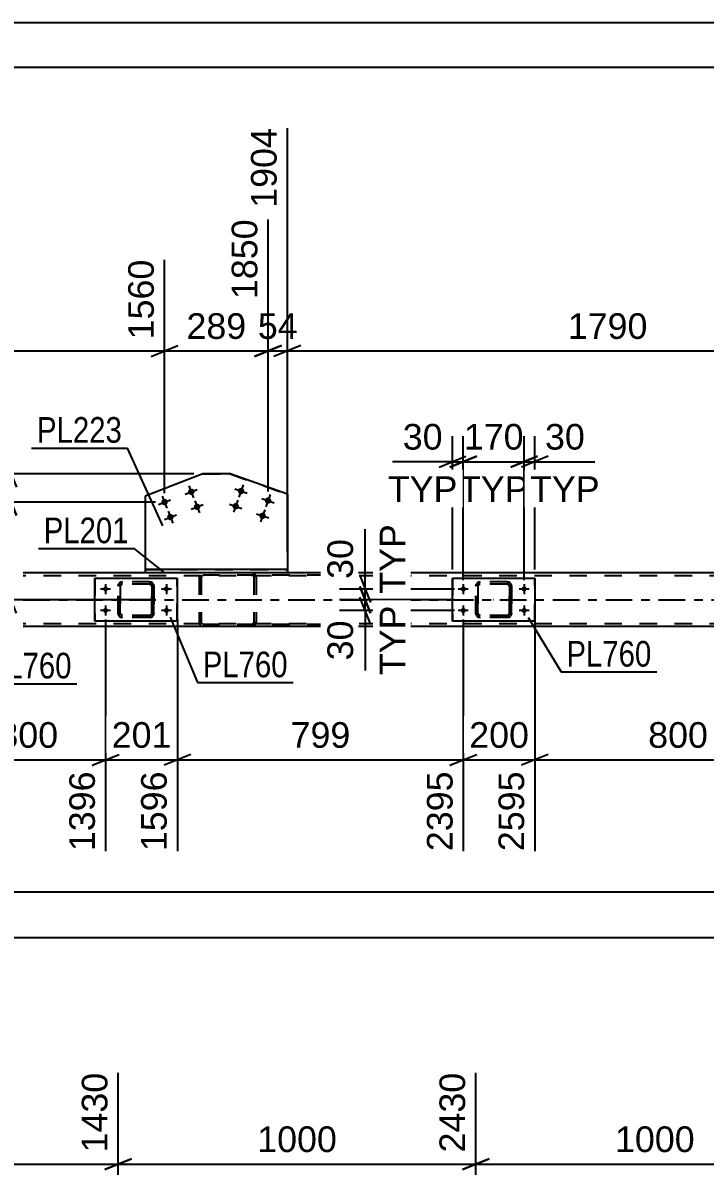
# Model space of a CAD drawing. Header units: millimetres. Extents: x -55 to 786, y -408 to 186.
# Drawn here: x 43.3 to 119.6, y 58.7 to 186.5 of the extents above; entities that cross this region are included whole.
import ezdxf

# ---------------------------------------------------------------- set-up
doc = ezdxf.new("R2010")
doc.units = ezdxf.units.MM
doc.linetypes.add('DXK_LINE_DOT2', pattern=[3.9198, 1.9599, -1.9599])
doc.linetypes.add('DXK_LINE_DOT3', pattern=[5.9187, 2.979, -0.9799, 0.9799, -0.9799])
doc.styles.add('Arial', font='ARIAL.TTF', dxfattribs={"height": 0.2})
doc.styles.add('Arial Narrow', font='ARIALN.TTF', dxfattribs={"height": 0.2})

# ---------------------------------------------------------------- blocks, each defined once
blk = doc.blocks.new('Unknown-318893114-1115')
at = {"color": 5, "linetype": 'Continuous'}
for p, q in [((785.92, 186.47), (-55.08, 186.47)), ((780.92, 181.47), (-50.08, 181.47))]:
    blk.add_line(p, q, dxfattribs=at)
blk = doc.blocks.new('Bolt-318893114-4693 - 4605')
at = {"linetype": 'Continuous'}
for points in [[(52.32, 123.21), (52.32, 123.27), (52.34, 123.33), (52.37, 123.38), (52.41, 123.42), (52.46, 123.46), (52.51, 123.48), (52.57, 123.49), (52.63, 123.49), (52.68, 123.48), (52.74, 123.46), (52.78, 123.42), (52.82, 123.38), (52.85, 123.33), (52.87, 123.27), (52.88, 123.21), (52.87, 123.15), (52.85, 123.1), (52.82, 123.05), (52.78, 123), (52.74, 122.97), (52.68, 122.95), (52.63, 122.93), (52.57, 122.93), (52.51, 122.95), (52.46, 122.97), (52.41, 123), (52.37, 123.05), (52.34, 123.1), (52.32, 123.15)], [(59.12, 123.21), (59.12, 123.27), (59.14, 123.33), (59.17, 123.38), (59.21, 123.42), (59.26, 123.46), (59.31, 123.48), (59.37, 123.49), (59.43, 123.49), (59.48, 123.48), (59.54, 123.46), (59.58, 123.42), (59.62, 123.38), (59.65, 123.33), (59.67, 123.27), (59.68, 123.21), (59.67, 123.15), (59.65, 123.1), (59.62, 123.05), (59.58, 123), (59.54, 122.97), (59.48, 122.95), (59.43, 122.93), (59.37, 122.93), (59.31, 122.95), (59.26, 122.97), (59.21, 123), (59.17, 123.05), (59.14, 123.1), (59.12, 123.15)], [(52.32, 120.81), (52.32, 120.87), (52.34, 120.93), (52.37, 120.98), (52.41, 121.02), (52.46, 121.06), (52.51, 121.08), (52.57, 121.09), (52.63, 121.09), (52.68, 121.08), (52.74, 121.06), (52.78, 121.02), (52.82, 120.98), (52.85, 120.93), (52.87, 120.87), (52.88, 120.81), (52.87, 120.75), (52.85, 120.7), (52.82, 120.65), (52.78, 120.6), (52.74, 120.57), (52.68, 120.55), (52.63, 120.53), (52.57, 120.53), (52.51, 120.55), (52.46, 120.57), (52.41, 120.6), (52.37, 120.65), (52.34, 120.7), (52.32, 120.75)], [(59.12, 120.81), (59.12, 120.87), (59.14, 120.93), (59.17, 120.98), (59.21, 121.02), (59.26, 121.06), (59.31, 121.08), (59.37, 121.09), (59.43, 121.09), (59.48, 121.08), (59.54, 121.06), (59.58, 121.02), (59.62, 120.98), (59.65, 120.93), (59.67, 120.87), (59.68, 120.81), (59.67, 120.75), (59.65, 120.7), (59.62, 120.65), (59.58, 120.6), (59.54, 120.57), (59.48, 120.55), (59.43, 120.53), (59.37, 120.53), (59.31, 120.55), (59.26, 120.57), (59.21, 120.6), (59.17, 120.65), (59.14, 120.7), (59.12, 120.75)]]:
    blk.add_hatch(color=1, dxfattribs=at).paths.add_polyline_path(points)
at = {"color": 1, "linetype": 'Continuous'}
for p, q in [((53.16, 123.21), (52.04, 123.21)), ((52.6, 123.77), (52.6, 122.65)), ((59.96, 123.21), (58.84, 123.21)), ((59.4, 123.77), (59.4, 122.65)), ((52.6, 121.37), (52.6, 120.25)), ((59.4, 121.37), (59.4, 120.25)), ((53.16, 120.81), (52.04, 120.81)), ((59.96, 120.81), (58.84, 120.81))]:
    blk.add_line(p, q, dxfattribs=at)
blk = doc.blocks.new('Part-318893114-4655 - 4605')
at = {"color": 2, "linetype": 'Continuous'}
for p, q in [((63.47, 136.08), (57.01, 133.58)), ((66.51, 136.08), (63.47, 136.08)), ((63.47, 136.08), (63.47, 136.08)), ((72.92, 133.81), (66.51, 136.08)), ((66.51, 136.08), (66.51, 136.08)), ((57.01, 133.58), (57.01, 125.41)), ((72.92, 133.81), (72.92, 125.41))]:
    blk.add_line(p, q, dxfattribs=at)
at = {"color": 7, "linetype": 'DXK_LINE_DOT2'}
for p, q in [((63.47, 136.08), (57.01, 133.58)), ((63.47, 136.08), (66.51, 136.08)), ((66.51, 136.08), (72.92, 133.81)), ((57.01, 125.41), (72.92, 125.41)), ((57.01, 125.41), (72.92, 125.41))]:
    blk.add_line(p, q, dxfattribs=at)
blk = doc.blocks.new('Part-318893114-4660 - 4605')
at = {"color": 2, "linetype": 'Continuous'}
for p, q in [((72.92, 125.41), (57.01, 125.41)), ((57.01, 125.41), (57.01, 125.01)), ((72.92, 125.41), (72.92, 125.01)), ((72.92, 125.01), (57.01, 125.01))]:
    blk.add_line(p, q, dxfattribs=at)
blk = doc.blocks.new('Bolt-318893114-4692 - 4605')
at = {"linetype": 'Continuous'}
for points in [[(67.74, 134.52), (67.82, 134.51), (67.89, 134.49), (67.95, 134.45), (68.01, 134.4), (68.05, 134.34), (68.08, 134.27), (68.1, 134.2), (68.1, 134.12), (68.08, 134.05), (68.05, 133.98), (68.01, 133.92), (67.95, 133.87), (67.89, 133.83), (67.82, 133.81), (67.74, 133.8), (67.67, 133.81), (67.6, 133.83), (67.53, 133.87), (67.47, 133.92), (67.43, 133.98), (67.4, 134.05), (67.38, 134.12), (67.38, 134.2), (67.4, 134.27), (67.43, 134.34), (67.47, 134.4), (67.53, 134.45), (67.6, 134.49), (67.67, 134.51)], [(70.76, 133.45), (70.83, 133.44), (70.9, 133.42), (70.97, 133.38), (71.03, 133.33), (71.07, 133.27), (71.1, 133.2), (71.12, 133.13), (71.12, 133.05), (71.1, 132.98), (71.07, 132.91), (71.03, 132.85), (70.97, 132.8), (70.9, 132.76), (70.83, 132.74), (70.76, 132.73), (70.68, 132.74), (70.61, 132.76), (70.55, 132.8), (70.49, 132.85), (70.45, 132.91), (70.42, 132.98), (70.4, 133.05), (70.4, 133.13), (70.42, 133.2), (70.45, 133.27), (70.49, 133.33), (70.55, 133.38), (70.61, 133.42), (70.68, 133.44)], [(67.14, 132.82), (67.21, 132.81), (67.29, 132.79), (67.35, 132.75), (67.41, 132.7), (67.45, 132.64), (67.48, 132.57), (67.5, 132.5), (67.5, 132.42), (67.48, 132.35), (67.45, 132.28), (67.41, 132.22), (67.35, 132.17), (67.29, 132.13), (67.21, 132.11), (67.14, 132.1), (67.07, 132.11), (66.99, 132.13), (66.93, 132.17), (66.87, 132.22), (66.83, 132.28), (66.8, 132.35), (66.78, 132.42), (66.78, 132.5), (66.8, 132.57), (66.83, 132.64), (66.87, 132.7), (66.93, 132.75), (66.99, 132.79), (67.07, 132.81)], [(70.16, 131.75), (70.23, 131.74), (70.3, 131.72), (70.37, 131.68), (70.42, 131.63), (70.47, 131.57), (70.5, 131.5), (70.51, 131.43), (70.51, 131.35), (70.5, 131.28), (70.47, 131.21), (70.42, 131.15), (70.37, 131.1), (70.3, 131.06), (70.23, 131.04), (70.16, 131.03), (70.08, 131.04), (70.01, 131.06), (69.94, 131.1), (69.89, 131.15), (69.84, 131.21), (69.81, 131.28), (69.8, 131.35), (69.8, 131.43), (69.81, 131.5), (69.84, 131.57), (69.89, 131.63), (69.94, 131.68), (70.01, 131.72), (70.08, 131.74)]]:
    blk.add_hatch(color=1, dxfattribs=at).paths.add_polyline_path(points)
at = {"color": 1, "linetype": 'Continuous'}
for p, q in [((67.06, 134.4), (68.42, 133.92)), ((67.98, 134.84), (67.5, 133.48)), ((67.38, 133.14), (66.9, 131.78)), ((70.08, 133.33), (71.44, 132.85)), ((71, 133.77), (70.52, 132.41)), ((66.46, 132.7), (67.82, 132.22)), ((69.48, 131.63), (70.83, 131.15)), ((70.4, 132.07), (69.92, 130.71))]:
    blk.add_line(p, q, dxfattribs=at)
blk = doc.blocks.new('Bolt-318893114-4740 - 4605')
at = {"linetype": 'Continuous'}
for points in [[(92.31, 123.21), (92.32, 123.27), (92.33, 123.33), (92.36, 123.38), (92.4, 123.42), (92.45, 123.46), (92.5, 123.48), (92.56, 123.49), (92.62, 123.49), (92.68, 123.48), (92.73, 123.46), (92.78, 123.42), (92.82, 123.38), (92.85, 123.33), (92.86, 123.27), (92.87, 123.21), (92.86, 123.15), (92.85, 123.1), (92.82, 123.05), (92.78, 123), (92.73, 122.97), (92.68, 122.95), (92.62, 122.93), (92.56, 122.93), (92.5, 122.95), (92.45, 122.97), (92.4, 123), (92.36, 123.05), (92.33, 123.1), (92.32, 123.15)], [(99.11, 123.21), (99.12, 123.27), (99.13, 123.33), (99.16, 123.38), (99.2, 123.42), (99.25, 123.46), (99.3, 123.48), (99.36, 123.49), (99.42, 123.49), (99.48, 123.48), (99.53, 123.46), (99.58, 123.42), (99.62, 123.38), (99.65, 123.33), (99.66, 123.27), (99.67, 123.21), (99.66, 123.15), (99.65, 123.1), (99.62, 123.05), (99.58, 123), (99.53, 122.97), (99.48, 122.95), (99.42, 122.93), (99.36, 122.93), (99.3, 122.95), (99.25, 122.97), (99.2, 123), (99.16, 123.05), (99.13, 123.1), (99.12, 123.15)], [(92.31, 120.81), (92.32, 120.87), (92.33, 120.93), (92.36, 120.98), (92.4, 121.02), (92.45, 121.06), (92.5, 121.08), (92.56, 121.09), (92.62, 121.09), (92.68, 121.08), (92.73, 121.06), (92.78, 121.02), (92.82, 120.98), (92.85, 120.93), (92.86, 120.87), (92.87, 120.81), (92.86, 120.75), (92.85, 120.7), (92.82, 120.65), (92.78, 120.6), (92.73, 120.57), (92.68, 120.55), (92.62, 120.53), (92.56, 120.53), (92.5, 120.55), (92.45, 120.57), (92.4, 120.6), (92.36, 120.65), (92.33, 120.7), (92.32, 120.75)], [(99.11, 120.81), (99.12, 120.87), (99.13, 120.93), (99.16, 120.98), (99.2, 121.02), (99.25, 121.06), (99.3, 121.08), (99.36, 121.09), (99.42, 121.09), (99.48, 121.08), (99.53, 121.06), (99.58, 121.02), (99.62, 120.98), (99.65, 120.93), (99.66, 120.87), (99.67, 120.81), (99.66, 120.75), (99.65, 120.7), (99.62, 120.65), (99.58, 120.6), (99.53, 120.57), (99.48, 120.55), (99.42, 120.53), (99.36, 120.53), (99.3, 120.55), (99.25, 120.57), (99.2, 120.6), (99.16, 120.65), (99.13, 120.7), (99.12, 120.75)]]:
    blk.add_hatch(color=1, dxfattribs=at).paths.add_polyline_path(points)
at = {"color": 1, "linetype": 'Continuous'}
for p, q in [((93.15, 123.21), (92.03, 123.21)), ((92.59, 123.77), (92.59, 122.65)), ((99.95, 123.21), (98.83, 123.21)), ((99.39, 123.77), (99.39, 122.65)), ((92.59, 121.37), (92.59, 120.25)), ((99.39, 121.37), (99.39, 120.25)), ((93.15, 120.81), (92.03, 120.81)), ((99.95, 120.81), (98.83, 120.81))]:
    blk.add_line(p, q, dxfattribs=at)
blk = doc.blocks.new('Part-318893114-4766 - 4605')
at = {"color": 7, "linetype": 'DXK_LINE_DOT2'}
for p, q in [((63.08, 124.69), (63.04, 124.53)), ((63.04, 124.53), (63.04, 119.49)), ((63.08, 124.72), (63.08, 124.69)), ((63.3, 124.53), (63.32, 124.62)), ((63.3, 124.53), (63.3, 119.49)), ((63.32, 124.62), (63.38, 124.7)), ((63.56, 125.01), (63.36, 124.98)), ((63.38, 124.7), (63.46, 124.75)), ((63.46, 124.75), (63.56, 124.77)), ((77.1, 125.01), (63.56, 125.01)), ((77.1, 124.77), (63.56, 124.77)), ((69.11, 124.98), (68.92, 125.01)), ((68.92, 124.77), (69.02, 124.75)), ((69.02, 124.75), (69.1, 124.7)), ((69.1, 124.7), (69.16, 124.62)), ((69.16, 124.62), (69.17, 124.53)), ((69.17, 124.53), (69.17, 119.49)), ((69.4, 124.69), (69.39, 124.72)), ((69.43, 124.53), (69.4, 124.69)), ((69.43, 124.53), (69.43, 119.49)), ((63.04, 119.49), (63.06, 119.41)), ((63.06, 119.41), (63.08, 119.31)), ((63.31, 119.43), (63.3, 119.49)), ((63.32, 119.4), (63.31, 119.43)), ((63.38, 119.32), (63.32, 119.4)), ((63.36, 119.05), (63.56, 119.01)), ((63.46, 119.27), (63.38, 119.32)), ((63.56, 119.25), (63.46, 119.27)), ((77.1, 119.25), (63.56, 119.25)), ((77.1, 119.01), (63.56, 119.01)), ((69.02, 119.27), (68.92, 119.25)), ((68.92, 119.01), (69.11, 119.05)), ((69.1, 119.32), (69.02, 119.27)), ((69.16, 119.4), (69.1, 119.32)), ((69.16, 119.43), (69.17, 119.49)), ((69.16, 119.4), (69.16, 119.43)), ((69.39, 119.31), (69.41, 119.41)), ((69.41, 119.41), (69.43, 119.49))]:
    blk.add_line(p, q, dxfattribs=at)
for centre, start, end in [((68.94, 124.51), 24.32, 69.2417), ((63.54, 119.51), 204.32, 249.2417), ((68.94, 119.51), 290.7583, 335.68)]:
    blk.add_arc(centre, 0.496, start, end, dxfattribs=at)
blk = doc.blocks.new('Bolt-318893114-4794 - 4605')
at = {"linetype": 'Continuous'}
for points in [[(62.25, 134.43), (62.32, 134.41), (62.39, 134.37), (62.44, 134.32), (62.49, 134.26), (62.52, 134.19), (62.54, 134.12), (62.54, 134.04), (62.52, 133.97), (62.49, 133.9), (62.45, 133.84), (62.39, 133.79), (62.33, 133.75), (62.25, 133.73), (62.18, 133.72), (62.1, 133.73), (62.03, 133.75), (61.97, 133.79), (61.91, 133.84), (61.87, 133.9), (61.84, 133.97), (61.82, 134.04), (61.82, 134.12), (61.83, 134.19), (61.87, 134.26), (61.91, 134.32), (61.97, 134.37), (62.03, 134.41), (62.1, 134.43), (62.18, 134.44)], [(59.27, 133.28), (59.34, 133.25), (59.4, 133.22), (59.46, 133.17), (59.5, 133.11), (59.54, 133.04), (59.55, 132.96), (59.55, 132.89), (59.54, 132.81), (59.51, 132.75), (59.46, 132.68), (59.41, 132.63), (59.34, 132.6), (59.27, 132.57), (59.19, 132.56), (59.12, 132.57), (59.05, 132.59), (58.98, 132.63), (58.93, 132.68), (58.88, 132.74), (58.85, 132.81), (58.84, 132.88), (58.84, 132.96), (58.85, 133.03), (58.88, 133.1), (58.92, 133.16), (58.98, 133.21), (59.05, 133.25), (59.12, 133.28), (59.19, 133.28)], [(59.92, 131.6), (59.99, 131.57), (60.05, 131.54), (60.11, 131.49), (60.15, 131.43), (60.19, 131.36), (60.2, 131.28), (60.2, 131.21), (60.19, 131.14), (60.16, 131.07), (60.11, 131.01), (60.06, 130.95), (59.99, 130.92), (59.92, 130.89), (59.84, 130.89), (59.77, 130.89), (59.7, 130.92), (59.63, 130.95), (59.58, 131), (59.53, 131.06), (59.5, 131.13), (59.49, 131.21), (59.48, 131.28), (59.5, 131.36), (59.53, 131.42), (59.57, 131.49), (59.63, 131.54), (59.7, 131.57), (59.77, 131.6), (59.84, 131.61)], [(62.9, 132.75), (62.97, 132.73), (63.04, 132.69), (63.09, 132.64), (63.14, 132.58), (63.17, 132.51), (63.19, 132.44), (63.19, 132.36), (63.17, 132.29), (63.14, 132.22), (63.1, 132.16), (63.04, 132.11), (62.98, 132.07), (62.9, 132.05), (62.83, 132.04), (62.75, 132.05), (62.68, 132.07), (62.62, 132.11), (62.56, 132.16), (62.52, 132.22), (62.49, 132.29), (62.47, 132.36), (62.47, 132.44), (62.48, 132.51), (62.51, 132.58), (62.56, 132.64), (62.61, 132.69), (62.68, 132.73), (62.75, 132.75), (62.83, 132.76)]]:
    blk.add_hatch(color=1, dxfattribs=at).paths.add_polyline_path(points)
at = {"color": 1, "linetype": 'Continuous'}
for p, q in [((61.51, 133.82), (62.85, 134.34)), ((61.92, 134.75), (62.44, 133.41)), ((58.52, 132.66), (59.86, 133.18)), ((58.93, 133.6), (59.45, 132.25)), ((62.57, 133.07), (63.09, 131.73)), ((59.58, 131.92), (60.1, 130.57)), ((62.16, 132.14), (63.5, 132.66)), ((59.17, 130.99), (60.51, 131.51))]:
    blk.add_line(p, q, dxfattribs=at)
blk = doc.blocks.new('Part-318893114-4815 - 4605')
at = {"color": 2, "linetype": 'Continuous'}
for p, q in [((91.39, 119.61), (91.39, 124.41)), ((91.39, 124.41), (91.39, 124.41)), ((91.39, 124.41), (100.59, 124.41)), ((100.59, 124.41), (100.59, 119.61)), ((91.39, 119.61), (91.39, 119.61)), ((100.59, 119.61), (91.39, 119.61))]:
    blk.add_line(p, q, dxfattribs=at)
at = {"color": 7, "linetype": 'DXK_LINE_DOT2'}
for p, q in [((91.39, 124.41), (91.39, 119.61)), ((91.39, 124.41), (91.39, 124.41)), ((100.59, 119.61), (100.59, 124.41)), ((91.39, 119.61), (91.39, 119.61))]:
    blk.add_line(p, q, dxfattribs=at)
blk = doc.blocks.new('Part-318893114-4816 - 4605')
at = {"color": 7, "linetype": 'DXK_LINE_DOT2'}
for p, q in [((94.28, 123.98), (94.47, 124.01)), ((94.28, 123.98), (94.29, 123.98)), ((94.47, 124.01), (94.29, 123.98)), ((97.51, 124.01), (94.47, 124.01)), ((97.51, 124.01), (97.69, 123.98)), ((97.69, 123.98), (97.51, 124.01)), ((93.99, 123.53), (94.02, 123.72)), ((94.03, 123.72), (93.99, 123.53)), ((93.99, 120.49), (93.99, 123.53)), ((93.99, 123.53), (93.99, 123.53)), ((93.99, 120.49), (93.99, 123.53)), ((94.23, 123.53), (94.25, 123.62)), ((94.24, 123.62), (94.23, 123.53)), ((94.23, 120.49), (94.23, 123.53)), ((94.23, 123.53), (94.23, 123.53)), ((94.23, 123.53), (94.23, 120.49)), ((94.3, 123.7), (94.24, 123.62)), ((94.25, 123.62), (94.3, 123.7)), ((94.3, 123.7), (94.38, 123.75)), ((94.37, 123.75), (94.3, 123.7)), ((94.47, 123.77), (94.37, 123.75)), ((94.38, 123.75), (94.47, 123.77)), ((97.51, 123.77), (94.47, 123.77)), ((97.51, 123.77), (97.6, 123.75)), ((97.6, 123.75), (97.51, 123.77)), ((97.6, 123.75), (97.6, 123.75)), ((97.6, 123.75), (97.68, 123.7)), ((97.68, 123.7), (97.6, 123.75)), ((97.68, 123.7), (97.73, 123.62)), ((97.73, 123.62), (97.68, 123.7)), ((97.73, 123.62), (97.75, 123.53)), ((97.75, 123.53), (97.73, 123.62)), ((97.75, 120.49), (97.75, 123.53)), ((97.75, 123.53), (97.75, 123.53)), ((97.75, 123.53), (97.75, 120.49)), ((97.95, 123.72), (97.99, 123.53)), ((97.99, 123.53), (97.95, 123.72)), ((97.99, 120.49), (97.99, 123.53)), ((97.99, 123.53), (97.99, 123.53)), ((97.99, 123.53), (97.99, 120.49)), ((93.99, 120.49), (93.99, 120.49)), ((94.02, 120.31), (93.99, 120.49)), ((93.99, 120.49), (94.03, 120.31)), ((94.23, 120.49), (94.23, 120.49)), ((94.25, 120.4), (94.23, 120.49)), ((94.23, 120.49), (94.24, 120.4)), ((94.24, 120.4), (94.3, 120.32)), ((94.3, 120.32), (94.25, 120.4)), ((94.38, 120.27), (94.3, 120.32)), ((94.3, 120.32), (94.37, 120.27)), ((94.37, 120.27), (94.47, 120.25)), ((94.47, 120.25), (94.38, 120.27)), ((97.51, 120.25), (94.47, 120.25)), ((97.6, 120.27), (97.51, 120.25)), ((97.51, 120.25), (97.6, 120.27)), ((97.68, 120.32), (97.6, 120.27)), ((97.6, 120.27), (97.68, 120.32)), ((97.6, 120.27), (97.6, 120.27)), ((97.73, 120.4), (97.68, 120.32)), ((97.68, 120.32), (97.73, 120.4)), ((97.75, 120.49), (97.73, 120.4)), ((97.73, 120.4), (97.75, 120.49)), ((97.75, 120.49), (97.75, 120.49)), ((97.99, 120.49), (97.95, 120.31)), ((97.95, 120.31), (97.99, 120.49)), ((97.99, 120.49), (97.99, 120.49)), ((94.28, 120.05), (94.29, 120.05)), ((94.47, 120.01), (94.28, 120.05)), ((94.29, 120.05), (94.47, 120.01)), ((97.51, 120.01), (94.47, 120.01)), ((97.69, 120.05), (97.51, 120.01)), ((97.51, 120.01), (97.69, 120.05))]:
    blk.add_line(p, q, dxfattribs=at)
at = {"color": 7, "linetype": 'DXK_LINE_DOT3'}
blk.add_line((95.99, 122.01), (95.98, 122.01), dxfattribs=at)
at = {"color": 7, "linetype": 'DXK_LINE_DOT2'}
for centre, start, end in [((94.47, 123.53), 112.5, 157.5), ((94.47, 123.53), 112.5, 157.5), ((97.51, 123.53), 22.5, 67.5), ((97.51, 123.53), 22.5, 67.5), ((94.47, 120.49), 202.5, 247.5), ((94.47, 120.49), 202.5, 247.5), ((97.51, 120.49), 292.5, 337.5), ((97.51, 120.49), 292.5, 337.5)]:
    blk.add_arc(centre, 0.48, start, end, dxfattribs=at)
blk = doc.blocks.new('Part-318893114-4827 - 4605')
at = {"color": 2, "linetype": 'Continuous'}
for p, q in [((51.4, 119.61), (51.4, 124.41)), ((51.4, 124.41), (51.4, 124.41)), ((51.4, 124.41), (60.6, 124.41)), ((60.6, 124.41), (60.6, 119.61)), ((51.4, 119.61), (51.4, 119.61)), ((60.6, 119.61), (51.4, 119.61))]:
    blk.add_line(p, q, dxfattribs=at)
at = {"color": 7, "linetype": 'DXK_LINE_DOT2'}
for p, q in [((51.4, 124.41), (51.4, 119.61)), ((51.4, 124.41), (51.4, 124.41)), ((60.6, 119.61), (60.6, 124.41)), ((51.4, 119.61), (51.4, 119.61))]:
    blk.add_line(p, q, dxfattribs=at)
blk = doc.blocks.new('Part-318893114-4828 - 4605')
at = {"color": 7, "linetype": 'DXK_LINE_DOT2'}
for p, q in [((54.29, 123.98), (54.47, 124.01)), ((54.48, 124.01), (54.29, 123.98)), ((54.29, 123.98), (54.29, 123.98)), ((57.52, 124.01), (54.47, 124.01)), ((57.51, 124.01), (57.7, 123.98)), ((57.7, 123.98), (57.52, 124.01)), ((53.99, 123.53), (54.03, 123.72)), ((53.99, 123.53), (54, 123.53)), ((53.99, 120.49), (53.99, 123.53)), ((54.03, 123.72), (54, 123.53)), ((54, 120.49), (54, 123.53)), ((54.25, 123.62), (54.23, 123.53)), ((54.24, 123.53), (54.23, 123.53)), ((54.23, 123.53), (54.23, 120.49)), ((54.24, 123.53), (54.25, 123.62)), ((54.24, 120.49), (54.24, 123.53)), ((54.25, 123.62), (54.31, 123.7)), ((54.3, 123.7), (54.25, 123.62)), ((54.38, 123.75), (54.3, 123.7)), ((54.31, 123.7), (54.38, 123.75)), ((54.38, 123.75), (54.48, 123.77)), ((54.47, 123.77), (54.38, 123.75)), ((57.52, 123.77), (54.47, 123.77)), ((57.6, 123.75), (57.51, 123.77)), ((57.52, 123.77), (57.61, 123.75)), ((57.6, 123.75), (57.61, 123.75)), ((57.68, 123.7), (57.6, 123.75)), ((57.61, 123.75), (57.69, 123.7)), ((57.73, 123.62), (57.68, 123.7)), ((57.69, 123.7), (57.74, 123.62)), ((57.75, 123.53), (57.73, 123.62)), ((57.74, 123.62), (57.76, 123.53)), ((57.76, 123.53), (57.75, 123.53)), ((57.75, 123.53), (57.75, 120.49)), ((57.76, 120.49), (57.76, 123.53)), ((57.96, 123.72), (57.99, 123.53)), ((58, 123.53), (57.96, 123.72)), ((58, 123.53), (57.99, 123.53)), ((57.99, 123.53), (57.99, 120.49)), ((58, 120.49), (58, 123.53)), ((54, 120.49), (53.99, 120.49)), ((54.03, 120.31), (53.99, 120.49)), ((54, 120.49), (54.03, 120.31)), ((54.23, 120.49), (54.24, 120.49)), ((54.23, 120.49), (54.25, 120.4)), ((54.25, 120.4), (54.24, 120.49)), ((54.31, 120.32), (54.25, 120.4)), ((54.25, 120.4), (54.3, 120.32)), ((54.3, 120.32), (54.38, 120.27)), ((54.38, 120.27), (54.31, 120.32)), ((54.48, 120.25), (54.38, 120.27)), ((54.38, 120.27), (54.47, 120.25)), ((57.52, 120.25), (54.47, 120.25)), ((57.51, 120.25), (57.6, 120.27)), ((57.61, 120.27), (57.52, 120.25)), ((57.6, 120.27), (57.68, 120.32)), ((57.6, 120.27), (57.61, 120.27)), ((57.69, 120.32), (57.61, 120.27)), ((57.68, 120.32), (57.73, 120.4)), ((57.74, 120.4), (57.69, 120.32)), ((57.73, 120.4), (57.75, 120.49)), ((57.76, 120.49), (57.74, 120.4)), ((57.75, 120.49), (57.76, 120.49)), ((57.99, 120.49), (57.96, 120.31)), ((57.96, 120.31), (58, 120.49)), ((57.99, 120.49), (58, 120.49)), ((54.29, 120.05), (54.29, 120.05)), ((54.47, 120.01), (54.29, 120.05)), ((54.29, 120.05), (54.48, 120.01)), ((57.52, 120.01), (54.47, 120.01)), ((57.7, 120.05), (57.51, 120.01)), ((57.52, 120.01), (57.7, 120.05))]:
    blk.add_line(p, q, dxfattribs=at)
at = {"color": 7, "linetype": 'DXK_LINE_DOT3'}
blk.add_line((56, 122.01), (55.99, 122.01), dxfattribs=at)
at = {"color": 7, "linetype": 'DXK_LINE_DOT2'}
for centre, start, end in [((54.47, 123.53), 112.5, 157.5), ((54.48, 123.53), 112.5, 157.5), ((57.51, 123.53), 22.5, 67.5), ((57.52, 123.53), 22.5, 67.5), ((54.47, 120.49), 202.5, 247.5), ((54.48, 120.49), 202.5, 247.5), ((57.51, 120.49), 292.5, 337.5), ((57.52, 120.49), 292.5, 337.5)]:
    blk.add_arc(centre, 0.48, start, end, dxfattribs=at)
blk = doc.blocks.new('Part-318893114-4844 - 4605')
at = {"color": 2, "linetype": 'Continuous'}
for p, q in [((57.01, 125.01), (43.4, 125.01)), ((142.34, 125.01), (72.92, 125.01)), ((698.22, 119.01), (43.4, 119.01))]:
    blk.add_line(p, q, dxfattribs=at)
at = {"color": 7, "linetype": 'DXK_LINE_DOT2'}
for p, q in [((702.22, 124.69), (43.4, 124.69)), ((72.92, 125.01), (57.01, 125.01)), ((702.22, 119.33), (43.4, 119.33))]:
    blk.add_line(p, q, dxfattribs=at)
at = {"color": 7, "linetype": 'DXK_LINE_DOT3'}
blk.add_line((43.4, 122.01), (702.22, 122.01), dxfattribs=at)
blk = doc.blocks.new('StraightDimension-318893114-4380 - 2647')
at = {"color": 7, "linetype": 'Continuous'}
for p, q in [((93.99, 17.62), (93.99, 69.15)), ((134, 18.64), (134, 69.15)), ((95.49, 59.55), (92.49, 58.35)), ((93.99, 58.95), (134, 58.95)), ((132.5, 58.35), (135.5, 59.55))]:
    blk.add_line(p, q, dxfattribs=at)
at = {"color": 0}
blk.add_wipeout([(119.04, 59.7), (119.04, 63.9), (108.95, 63.9), (108.95, 59.7)], dxfattribs=at)
at = {"color": 3, "style": 'Arial'}
blk.add_text('1000', height=2.865, dxfattribs=at).set_placement((109.55, 60.3))
at = {"color": 0, "linetype": 'Continuous'}
blk.add_wipeout([(133.4, 69.75), (129.2, 69.75), (129.2, 59.65), (133.4, 59.65)], dxfattribs=at)
at = {"color": 3, "linetype": 'Continuous', "style": 'Arial'}
blk.add_text('3430', height=2.865, rotation=90.0002, dxfattribs=at).set_placement((132.8, 60.25))
blk = doc.blocks.new('StraightDimension-318893114-4360 - 2647')
at = {"color": 7, "linetype": 'Continuous'}
for p, q in [((17.37, 18.24), (17.37, 71.42)), ((54, 17.62), (54, 69.15)), ((18.87, 59.55), (15.87, 58.35)), ((17.37, 58.95), (54, 58.95)), ((52.5, 58.35), (55.5, 59.55))]:
    blk.add_line(p, q, dxfattribs=at)
at = {"color": 0}
blk.add_wipeout([(40.73, 59.7), (40.73, 63.9), (30.64, 63.9), (30.64, 59.7)], dxfattribs=at)
at = {"color": 3, "style": 'Arial'}
blk.add_text('1000', height=2.865, dxfattribs=at).set_placement((31.24, 60.3))
at = {"color": 0, "linetype": 'Continuous'}
blk.add_wipeout([(53.4, 69.75), (49.2, 69.75), (49.2, 59.65), (53.4, 59.65)], dxfattribs=at)
at = {"color": 3, "linetype": 'Continuous', "style": 'Arial'}
blk.add_text('1430', height=2.865, rotation=90.0002, dxfattribs=at).set_placement((52.8, 60.25))
blk = doc.blocks.new('StraightDimension-318893114-4370 - 2647')
at = {"color": 7, "linetype": 'Continuous'}
for p, q in [((54, 17.62), (54, 69.15)), ((93.99, 17.62), (93.99, 69.15)), ((55.5, 59.55), (52.5, 58.35)), ((54, 58.95), (93.99, 58.95)), ((92.49, 58.35), (95.49, 59.55))]:
    blk.add_line(p, q, dxfattribs=at)
at = {"color": 0}
blk.add_wipeout([(79.04, 59.7), (79.04, 63.9), (68.95, 63.9), (68.95, 59.7)], dxfattribs=at)
at = {"color": 3, "style": 'Arial'}
blk.add_text('1000', height=2.865, dxfattribs=at).set_placement((69.55, 60.3))
at = {"color": 0, "linetype": 'Continuous'}
blk.add_wipeout([(93.39, 69.75), (89.19, 69.75), (89.19, 59.65), (93.39, 59.65)], dxfattribs=at)
at = {"color": 3, "linetype": 'Continuous', "style": 'Arial'}
blk.add_text('2430', height=2.865, rotation=90.0002, dxfattribs=at).set_placement((92.79, 60.25))
blk = doc.blocks.new('StraightDimension-318893114-5673 - 4605')
at = {"color": 7, "linetype": 'Continuous'}
for p, q in [((72.92, 127.31), (72.92, 174.71)), ((70.76, 134.09), (70.76, 164.51)), ((69.26, 149.21), (72.26, 150.41)), ((70.76, 149.81), (72.92, 149.81)), ((74.42, 150.41), (71.42, 149.21))]:
    blk.add_line(p, q, dxfattribs=at)
at = {"color": 0, "linetype": 'Continuous'}
blk.add_wipeout([(72.32, 175.31), (68.12, 175.31), (68.12, 165.21), (72.32, 165.21)], dxfattribs=at)
at = {"color": 0}
blk.add_wipeout([(74.66, 150.56), (74.66, 154.76), (69.02, 154.76), (69.02, 150.56)], dxfattribs=at)
at = {"color": 3, "linetype": 'Continuous', "style": 'Arial'}
blk.add_text('1904', height=2.865, rotation=90.0002, dxfattribs=at).set_placement((71.72, 165.81))
at = {"color": 3, "style": 'Arial'}
blk.add_text('54', height=2.865, dxfattribs=at).set_placement((69.62, 151.16))
blk = doc.blocks.new('StraightDimension-318893114-5682 - 4605')
at = {"color": 7, "linetype": 'Continuous'}
for p, q in [((72.92, 127.31), (72.92, 174.71)), ((144.5, 134.48), (144.5, 160.01)), ((74.42, 150.41), (71.42, 149.21)), ((72.92, 149.81), (144.5, 149.81)), ((143, 149.21), (146, 150.41))]:
    blk.add_line(p, q, dxfattribs=at)
at = {"color": 0}
blk.add_wipeout([(113.76, 150.56), (113.76, 154.76), (103.67, 154.76), (103.67, 150.56)], dxfattribs=at)
at = {"color": 3, "style": 'Arial'}
blk.add_text('1790', height=2.865, dxfattribs=at).set_placement((104.27, 151.16))
at = {"color": 0, "linetype": 'Continuous'}
blk.add_wipeout([(143.9, 160.61), (139.7, 160.61), (139.7, 150.51), (143.9, 150.51)], dxfattribs=at)
at = {"color": 3, "linetype": 'Continuous', "style": 'Arial'}
blk.add_text('3693', height=2.865, rotation=90.0002, dxfattribs=at).set_placement((143.3, 151.11))
blk = doc.blocks.new('StraightDimension-318893114-5638 - 4605')
at = {"color": 7, "linetype": 'Continuous'}
for p, q in [((41.45, 134.42), (42.65, 131.42)), ((58.19, 132.92), (39.2, 132.92)), ((42.05, 122.01), (42.05, 132.92)), ((42.65, 120.51), (41.45, 123.51)), ((58.17, 122.01), (39.2, 122.01))]:
    blk.add_line(p, q, dxfattribs=at)
at = {"color": 0}
blk.add_wipeout([(41.3, 131.4), (37.1, 131.4), (37.1, 123.53), (41.3, 123.53)], dxfattribs=at)
at = {"color": 3, "style": 'Arial'}
blk.add_text('273', height=2.865, rotation=90.0002, dxfattribs=at).set_placement((40.7, 124.13))
blk = doc.blocks.new('StraightDimension-318893114-5656 - 4605')
at = {"color": 7, "linetype": 'Continuous'}
for p, q in [((59.19, 133.92), (59.19, 160.01)), ((11.48, 126.01), (11.48, 153.34)), ((12.98, 150.41), (9.98, 149.21)), ((11.48, 149.81), (59.19, 149.81)), ((57.69, 149.21), (60.69, 150.41))]:
    blk.add_line(p, q, dxfattribs=at)
at = {"color": 0}
blk.add_wipeout([(40.39, 150.56), (40.39, 154.76), (30.29, 154.76), (30.29, 150.56)], dxfattribs=at)
at = {"color": 3, "style": 'Arial'}
blk.add_text('1560', height=2.865, dxfattribs=at).set_placement((30.89, 151.16))
at = {"color": 0, "linetype": 'Continuous'}
for points in [[(58.59, 160.61), (54.39, 160.61), (54.39, 150.51), (58.59, 150.51)], [(10.88, 153.94), (6.68, 153.94), (6.68, 150.51), (10.88, 150.51)]]:
    blk.add_wipeout(points, dxfattribs=at)
at = {"color": 3, "linetype": 'Continuous', "style": 'Arial'}
for s, height, p in [('1560', 2.865, (57.99, 151.11)), ('0', 2.87, (10.28, 151.11))]:
    blk.add_text(s, height=height, rotation=90.0002, dxfattribs=at).set_placement(p)
blk = doc.blocks.new('StraightDimension-318893114-5448 - 4605')
at = {"color": 7, "linetype": 'Continuous'}
blk.add_line((10.68, 84.26), (703.02, 84.26), dxfattribs=at)
blk = doc.blocks.new('StraightDimension-318893114-5335 - 4605')
at = {"color": 7, "linetype": 'Continuous'}
for p, q in [((81.61, 123.21), (81.61, 129.91)), ((81.61, 123.21), (81.61, 129.91)), ((81.01, 124.71), (82.21, 121.71)), ((91.59, 123.21), (78.76, 123.21)), ((82.21, 120.51), (81.01, 123.51)), ((81.61, 122.01), (81.61, 123.21)), ((91.59, 122.01), (78.76, 122.01))]:
    blk.add_line(p, q, dxfattribs=at)
at = {"color": 0, "linetype": 'Continuous'}
blk.add_wipeout([(86.71, 131.05), (82.51, 131.05), (82.51, 122.07), (86.71, 122.07)], dxfattribs=at)
at = {"color": 0}
blk.add_wipeout([(80.86, 129.39), (76.66, 129.39), (76.66, 123.74), (80.86, 123.74)], dxfattribs=at)
at = {"color": 3, "linetype": 'Continuous', "style": 'Arial'}
blk.add_text('TYP', height=2.865, rotation=90.0002, dxfattribs=at).set_placement((86.11, 122.67))
at = {"color": 3, "style": 'Arial'}
blk.add_text('30', height=2.865, rotation=90.0002, dxfattribs=at).set_placement((80.26, 124.34))
blk = doc.blocks.new('StraightDimension-318893114-5314 - 4605')
at = {"color": 7, "linetype": 'Continuous'}
for p, q in [((92.59, 124.21), (92.59, 140.29)), ((99.39, 124.21), (99.39, 140.29)), ((91.09, 136.84), (94.09, 138.04)), ((100.89, 138.04), (97.89, 136.84)), ((92.59, 137.44), (99.39, 137.44))]:
    blk.add_line(p, q, dxfattribs=at)
at = {"color": 0}
blk.add_wipeout([(99.93, 138.19), (99.93, 142.39), (92.05, 142.39), (92.05, 138.19)], dxfattribs=at)
at = {"color": 0, "linetype": 'Continuous'}
blk.add_wipeout([(100.48, 132.34), (100.48, 136.54), (91.5, 136.54), (91.5, 132.34)], dxfattribs=at)
at = {"color": 3, "style": 'Arial'}
blk.add_text('170', height=2.865, dxfattribs=at).set_placement((92.65, 138.79))
at = {"color": 3, "linetype": 'Continuous', "style": 'Arial'}
blk.add_text('TYP', height=2.865, dxfattribs=at).set_placement((92.1, 132.94))
blk = doc.blocks.new('StraightDimension-318893114-4978 - 4605')
at = {"color": 7, "linetype": 'Continuous'}
for p, q in [((35.3, 119.81), (35.3, 96.15)), ((52.6, 119.81), (52.6, 93.92)), ((36.8, 104.72), (33.8, 103.52)), ((35.3, 104.12), (52.6, 104.12)), ((51.1, 103.52), (54.1, 104.72))]:
    blk.add_line(p, q, dxfattribs=at)
at = {"color": 0}
blk.add_wipeout([(47.88, 104.87), (47.88, 109.07), (40.01, 109.07), (40.01, 104.87)], dxfattribs=at)
at = {"color": 3, "style": 'Arial'}
blk.add_text('800', height=2.865, dxfattribs=at).set_placement((40.61, 105.47))
at = {"color": 0, "linetype": 'Continuous'}
blk.add_wipeout([(52, 103.42), (47.8, 103.42), (47.8, 93.32), (52, 93.32)], dxfattribs=at)
at = {"color": 3, "linetype": 'Continuous', "style": 'Arial'}
blk.add_text('1396', height=2.865, rotation=90.0002, dxfattribs=at).set_placement((51.4, 93.92))
blk = doc.blocks.new('StraightDimension-318893114-4987 - 4605')
at = {"color": 7, "linetype": 'Continuous'}
for p, q in [((52.6, 119.81), (52.6, 93.92)), ((60.63, 119.81), (60.63, 93.92)), ((51.1, 103.52), (54.1, 104.72)), ((52.6, 104.12), (60.63, 104.12)), ((62.13, 104.72), (59.13, 103.52))]:
    blk.add_line(p, q, dxfattribs=at)
at = {"color": 0}
blk.add_wipeout([(60.55, 104.87), (60.55, 109.07), (52.68, 109.07), (52.68, 104.87)], dxfattribs=at)
at = {"color": 0, "linetype": 'Continuous'}
blk.add_wipeout([(60.03, 103.42), (55.83, 103.42), (55.83, 93.32), (60.03, 93.32)], dxfattribs=at)
at = {"color": 3, "style": 'Arial'}
blk.add_text('201', height=2.865, dxfattribs=at).set_placement((53.28, 105.47))
at = {"color": 3, "linetype": 'Continuous', "style": 'Arial'}
blk.add_text('1596', height=2.865, rotation=90.0002, dxfattribs=at).set_placement((59.43, 93.92))
blk = doc.blocks.new('StraightDimension-318893114-4998 - 4605')
at = {"color": 7, "linetype": 'Continuous'}
for p, q in [((60.63, 119.81), (60.63, 93.92)), ((92.59, 119.81), (92.59, 93.92)), ((62.13, 104.72), (59.13, 103.52)), ((60.63, 104.12), (92.59, 104.12)), ((91.09, 103.52), (94.09, 104.72))]:
    blk.add_line(p, q, dxfattribs=at)
at = {"color": 0}
blk.add_wipeout([(80.55, 104.87), (80.55, 109.07), (72.68, 109.07), (72.68, 104.87)], dxfattribs=at)
at = {"color": 3, "style": 'Arial'}
blk.add_text('799', height=2.865, dxfattribs=at).set_placement((73.28, 105.47))
at = {"color": 0, "linetype": 'Continuous'}
blk.add_wipeout([(91.99, 103.42), (87.79, 103.42), (87.79, 93.32), (91.99, 93.32)], dxfattribs=at)
at = {"color": 3, "linetype": 'Continuous', "style": 'Arial'}
blk.add_text('2395', height=2.865, rotation=90.0002, dxfattribs=at).set_placement((91.39, 93.92))
blk = doc.blocks.new('StraightDimension-318893114-5009 - 4605')
at = {"color": 7, "linetype": 'Continuous'}
for p, q in [((92.59, 119.81), (92.59, 93.92)), ((100.59, 119.81), (100.59, 93.92)), ((91.09, 103.52), (94.09, 104.72)), ((92.59, 104.12), (100.59, 104.12)), ((102.09, 104.72), (99.09, 103.52))]:
    blk.add_line(p, q, dxfattribs=at)
at = {"color": 0}
blk.add_wipeout([(100.53, 104.87), (100.53, 109.07), (92.65, 109.07), (92.65, 104.87)], dxfattribs=at)
at = {"color": 0, "linetype": 'Continuous'}
blk.add_wipeout([(99.99, 103.42), (95.79, 103.42), (95.79, 93.32), (99.99, 93.32)], dxfattribs=at)
at = {"color": 3, "style": 'Arial'}
blk.add_text('200', height=2.865, dxfattribs=at).set_placement((93.25, 105.47))
at = {"color": 3, "linetype": 'Continuous', "style": 'Arial'}
blk.add_text('2595', height=2.865, rotation=90.0002, dxfattribs=at).set_placement((99.39, 93.92))
blk = doc.blocks.new('StraightDimension-318893114-5018 - 4605')
at = {"color": 7, "linetype": 'Continuous'}
for p, q in [((100.59, 119.81), (100.59, 93.92)), ((132.6, 119.81), (132.6, 93.92)), ((102.09, 104.72), (99.09, 103.52)), ((100.59, 104.12), (132.6, 104.12)), ((131.1, 103.52), (134.1, 104.72))]:
    blk.add_line(p, q, dxfattribs=at)
at = {"color": 0}
blk.add_wipeout([(120.53, 104.87), (120.53, 109.07), (112.66, 109.07), (112.66, 104.87)], dxfattribs=at)
at = {"color": 3, "style": 'Arial'}
blk.add_text('800', height=2.865, dxfattribs=at).set_placement((113.26, 105.47))
at = {"color": 0, "linetype": 'Continuous'}
blk.add_wipeout([(132, 103.42), (127.8, 103.42), (127.8, 93.32), (132, 93.32)], dxfattribs=at)
at = {"color": 3, "linetype": 'Continuous', "style": 'Arial'}
blk.add_text('3395', height=2.865, rotation=90.0002, dxfattribs=at).set_placement((131.4, 93.92))
blk = doc.blocks.new('StraightDimension-318893114-5294 - 4605')
at = {"color": 7, "linetype": 'Continuous'}
for p, q in [((91.39, 125.41), (91.39, 140.29)), ((92.59, 124.21), (92.59, 140.29)), ((89.89, 136.84), (92.89, 138.04)), ((94.09, 138.04), (91.09, 136.84)), ((91.39, 137.44), (84.69, 137.44)), ((91.39, 137.44), (84.69, 137.44)), ((91.39, 137.44), (92.59, 137.44))]:
    blk.add_line(p, q, dxfattribs=at)
at = {"color": 0}
blk.add_wipeout([(90.87, 138.19), (90.87, 142.39), (85.22, 142.39), (85.22, 138.19)], dxfattribs=at)
at = {"color": 0, "linetype": 'Continuous'}
blk.add_wipeout([(92.53, 132.34), (92.53, 136.54), (83.55, 136.54), (83.55, 132.34)], dxfattribs=at)
at = {"color": 3, "style": 'Arial'}
blk.add_text('30', height=2.865, dxfattribs=at).set_placement((85.82, 138.79))
at = {"color": 3, "linetype": 'Continuous', "style": 'Arial'}
blk.add_text('TYP', height=2.865, dxfattribs=at).set_placement((84.15, 132.94))
blk = doc.blocks.new('StraightDimension-318893114-5304 - 4605')
at = {"color": 7, "linetype": 'Continuous'}
for p, q in [((99.39, 124.21), (99.39, 140.29)), ((100.59, 125.41), (100.59, 140.29)), ((97.89, 136.84), (100.89, 138.04)), ((102.09, 138.04), (99.09, 136.84)), ((99.39, 137.44), (100.59, 137.44)), ((100.59, 137.44), (107.29, 137.44)), ((100.59, 137.44), (107.29, 137.44))]:
    blk.add_line(p, q, dxfattribs=at)
at = {"color": 0}
blk.add_wipeout([(106.76, 138.19), (106.76, 142.39), (101.12, 142.39), (101.12, 138.19)], dxfattribs=at)
at = {"color": 0, "linetype": 'Continuous'}
blk.add_wipeout([(108.43, 132.34), (108.43, 136.54), (99.45, 136.54), (99.45, 132.34)], dxfattribs=at)
at = {"color": 3, "style": 'Arial'}
blk.add_text('30', height=2.865, dxfattribs=at).set_placement((101.72, 138.79))
at = {"color": 3, "linetype": 'Continuous', "style": 'Arial'}
blk.add_text('TYP', height=2.865, dxfattribs=at).set_placement((100.05, 132.94))
blk = doc.blocks.new('StraightDimension-318893114-5325 - 4605')
at = {"color": 7, "linetype": 'Continuous'}
for p, q in [((81.01, 123.51), (82.21, 120.51)), ((91.59, 122.01), (78.76, 122.01)), ((82.21, 119.31), (81.01, 122.31)), ((81.61, 120.81), (81.61, 122.01)), ((91.59, 120.81), (78.76, 120.81)), ((81.61, 120.81), (81.61, 114.12)), ((81.61, 120.81), (81.61, 114.12))]:
    blk.add_line(p, q, dxfattribs=at)
at = {"color": 0, "linetype": 'Continuous'}
blk.add_wipeout([(86.71, 121.95), (82.51, 121.95), (82.51, 112.98), (86.71, 112.98)], dxfattribs=at)
at = {"color": 0}
blk.add_wipeout([(80.86, 120.29), (76.66, 120.29), (76.66, 114.64), (80.86, 114.64)], dxfattribs=at)
at = {"color": 3, "linetype": 'Continuous', "style": 'Arial'}
blk.add_text('TYP', height=2.865, rotation=90.0002, dxfattribs=at).set_placement((86.11, 113.58))
at = {"color": 3, "style": 'Arial'}
blk.add_text('30', height=2.865, rotation=90.0002, dxfattribs=at).set_placement((80.26, 115.24))
blk = doc.blocks.new('StraightDimension-318893114-5502 - 4605')
at = {"color": 7, "linetype": 'Continuous'}
blk.add_line((11.48, 89.37), (702.22, 89.37), dxfattribs=at)
blk = doc.blocks.new('StraightDimension-318893114-5628 - 4605')
at = {"color": 7, "linetype": 'Continuous'}
for p, q in [((42.05, 136.08), (42.05, 142.78)), ((42.05, 136.08), (42.05, 142.78)), ((41.45, 137.58), (42.65, 134.58)), ((62.47, 136.08), (39.2, 136.08)), ((42.05, 132.92), (42.05, 136.08)), ((42.65, 131.42), (41.45, 134.42)), ((58.19, 132.92), (39.2, 132.92))]:
    blk.add_line(p, q, dxfattribs=at)
at = {"color": 0}
blk.add_wipeout([(41.3, 142.25), (37.1, 142.25), (37.1, 136.6), (41.3, 136.6)], dxfattribs=at)
at = {"color": 3, "style": 'Arial'}
blk.add_text('79', height=2.865, rotation=90.0002, dxfattribs=at).set_placement((40.7, 137.2))
blk = doc.blocks.new('StraightDimension-318893114-5664 - 4605')
at = {"color": 7, "linetype": 'Continuous'}
for p, q in [((70.76, 134.09), (70.76, 164.51)), ((59.19, 133.92), (59.19, 160.01)), ((57.69, 149.21), (60.69, 150.41)), ((59.19, 149.81), (70.76, 149.81)), ((72.26, 150.41), (69.26, 149.21))]:
    blk.add_line(p, q, dxfattribs=at)
at = {"color": 0}
blk.add_wipeout([(68.91, 150.56), (68.91, 154.76), (61.04, 154.76), (61.04, 150.56)], dxfattribs=at)
at = {"color": 3, "style": 'Arial'}
blk.add_text('289', height=2.865, dxfattribs=at).set_placement((61.64, 151.16))
at = {"color": 0, "linetype": 'Continuous'}
blk.add_wipeout([(70.16, 165.11), (65.96, 165.11), (65.96, 155.01), (70.16, 155.01)], dxfattribs=at)
at = {"color": 3, "linetype": 'Continuous', "style": 'Arial'}
blk.add_text('1850', height=2.865, rotation=90.0002, dxfattribs=at).set_placement((69.56, 155.61))
blk = doc.blocks.new('Mark-318893114-4651 - 4605')
at = {"color": 0}
blk.add_wipeout([(54.44, 139.56), (54.44, 142.56), (44.93, 142.56), (44.93, 139.56)], dxfattribs=at)
blk.add_wipeout([(54.44, 139.56), (54.44, 142.56), (44.93, 142.56), (44.93, 139.56)], dxfattribs=at)
at = {"color": 30, "linetype": 'Continuous'}
for p in [(44.33, 138.96), (59, 130.26)]:
    blk.add_line(p, (55.04, 138.96), dxfattribs=at)
at = {"color": 3, "style": 'Arial Narrow'}
blk.add_text('PL223', height=2.863, dxfattribs=at).set_placement((44.93, 139.56))
blk = doc.blocks.new('Mark-318893114-4656 - 4605')
at = {"color": 0}
blk.add_wipeout([(55.19, 128.33), (55.19, 131.33), (45.68, 131.33), (45.68, 128.33)], dxfattribs=at)
blk.add_wipeout([(55.19, 128.33), (55.19, 131.33), (45.68, 131.33), (45.68, 128.33)], dxfattribs=at)
at = {"color": 30, "linetype": 'Continuous'}
for p in [(45.08, 127.73), (59.21, 125.01)]:
    blk.add_line(p, (55.79, 127.73), dxfattribs=at)
at = {"color": 3, "style": 'Arial Narrow'}
blk.add_text('PL201', height=2.863, dxfattribs=at).set_placement((45.68, 128.33))
blk = doc.blocks.new('Mark-318893114-4811 - 4605')
at = {"color": 0}
blk.add_wipeout([(113.62, 114.54), (113.62, 117.54), (104.12, 117.54), (104.12, 114.54)], dxfattribs=at)
blk.add_wipeout([(113.62, 114.54), (113.62, 117.54), (104.12, 117.54), (104.12, 114.54)], dxfattribs=at)
at = {"color": 30, "linetype": 'Continuous'}
for p, q in [((99.83, 120.01), (103.52, 113.94)), ((103.52, 113.94), (114.22, 113.94))]:
    blk.add_line(p, q, dxfattribs=at)
at = {"color": 3, "style": 'Arial Narrow'}
blk.add_text('PL760', height=2.863, dxfattribs=at).set_placement((104.12, 114.54))
blk = doc.blocks.new('Mark-318893114-4823 - 4605')
at = {"color": 0}
blk.add_wipeout([(72.96, 113.35), (72.96, 116.35), (63.46, 116.35), (63.46, 113.35)], dxfattribs=at)
blk.add_wipeout([(72.96, 113.35), (72.96, 116.35), (63.46, 116.35), (63.46, 113.35)], dxfattribs=at)
at = {"color": 30, "linetype": 'Continuous'}
for p, q in [((59.81, 120.05), (62.86, 112.75)), ((62.86, 112.75), (73.56, 112.75))]:
    blk.add_line(p, q, dxfattribs=at)
at = {"color": 3, "style": 'Arial Narrow'}
blk.add_text('PL760', height=2.863, dxfattribs=at).set_placement((63.46, 113.35))
blk = doc.blocks.new('Mark-318893114-4845 - 4605')
at = {"color": 0}
blk.add_wipeout([(48.8, 113.22), (48.8, 116.22), (39.3, 116.22), (39.3, 113.22)], dxfattribs=at)
blk.add_wipeout([(48.8, 113.22), (48.8, 116.22), (39.3, 116.22), (39.3, 113.22)], dxfattribs=at)
at = {"color": 30, "linetype": 'Continuous'}
for p, q in [((34.51, 120.24), (38.7, 112.62)), ((38.7, 112.62), (49.4, 112.62))]:
    blk.add_line(p, q, dxfattribs=at)
at = {"color": 3, "style": 'Arial Narrow'}
blk.add_text('PL760', height=2.863, dxfattribs=at).set_placement((39.3, 113.22))

msp = doc.modelspace()

# ---------------------------------------------------------------- block references
for name in ['Unknown-318893114-1115', 'Part-318893114-4655 - 4605', 'Bolt-318893114-4794 - 4605', 'Bolt-318893114-4692 - 4605', 'Part-318893114-4660 - 4605', 'Part-318893114-4844 - 4605', 'Part-318893114-4827 - 4605', 'Part-318893114-4828 - 4605', 'Part-318893114-4766 - 4605', 'Part-318893114-4815 - 4605', 'Part-318893114-4816 - 4605', 'Bolt-318893114-4693 - 4605', 'Bolt-318893114-4740 - 4605']:
    msp.add_blockref(name, (0, 0))

# ---------------------------------------------------------------- next in the draw order: block references
for name in ['StraightDimension-318893114-5673 - 4605', 'StraightDimension-318893114-5638 - 4605', 'StraightDimension-318893114-5448 - 4605', 'StraightDimension-318893114-4360 - 2647', 'StraightDimension-318893114-4380 - 2647']:
    msp.add_blockref(name, (0, 0))

# ---------------------------------------------------------------- next in the draw order: block references
for name in ['StraightDimension-318893114-5682 - 4605', 'StraightDimension-318893114-5656 - 4605', 'StraightDimension-318893114-4978 - 4605', 'StraightDimension-318893114-4370 - 2647']:
    msp.add_blockref(name, (0, 0))

# ---------------------------------------------------------------- next in the draw order: block references
for name in ['StraightDimension-318893114-5628 - 4605', 'StraightDimension-318893114-5335 - 4605', 'StraightDimension-318893114-4987 - 4605']:
    msp.add_blockref(name, (0, 0))

# ---------------------------------------------------------------- next in the draw order: block references
for name in ['StraightDimension-318893114-5664 - 4605', 'StraightDimension-318893114-5314 - 4605', 'StraightDimension-318893114-4998 - 4605']:
    msp.add_blockref(name, (0, 0))

# ---------------------------------------------------------------- next in the draw order: block references
for name in ['Mark-318893114-4651 - 4605', 'StraightDimension-318893114-5294 - 4605', 'StraightDimension-318893114-5304 - 4605', 'StraightDimension-318893114-5009 - 4605']:
    msp.add_blockref(name, (0, 0))

# ---------------------------------------------------------------- next in the draw order: block references
for name in ['Mark-318893114-4656 - 4605', 'StraightDimension-318893114-5325 - 4605', 'StraightDimension-318893114-5018 - 4605']:
    msp.add_blockref(name, (0, 0))

# ---------------------------------------------------------------- next in the draw order: block references
msp.add_blockref('StraightDimension-318893114-5502 - 4605', (0, 0))

# ---------------------------------------------------------------- next in the draw order: block references
for name in ['Mark-318893114-4845 - 4605', 'Mark-318893114-4823 - 4605', 'Mark-318893114-4811 - 4605']:
    msp.add_blockref(name, (0, 0))

doc.saveas('drawing.dxf')
